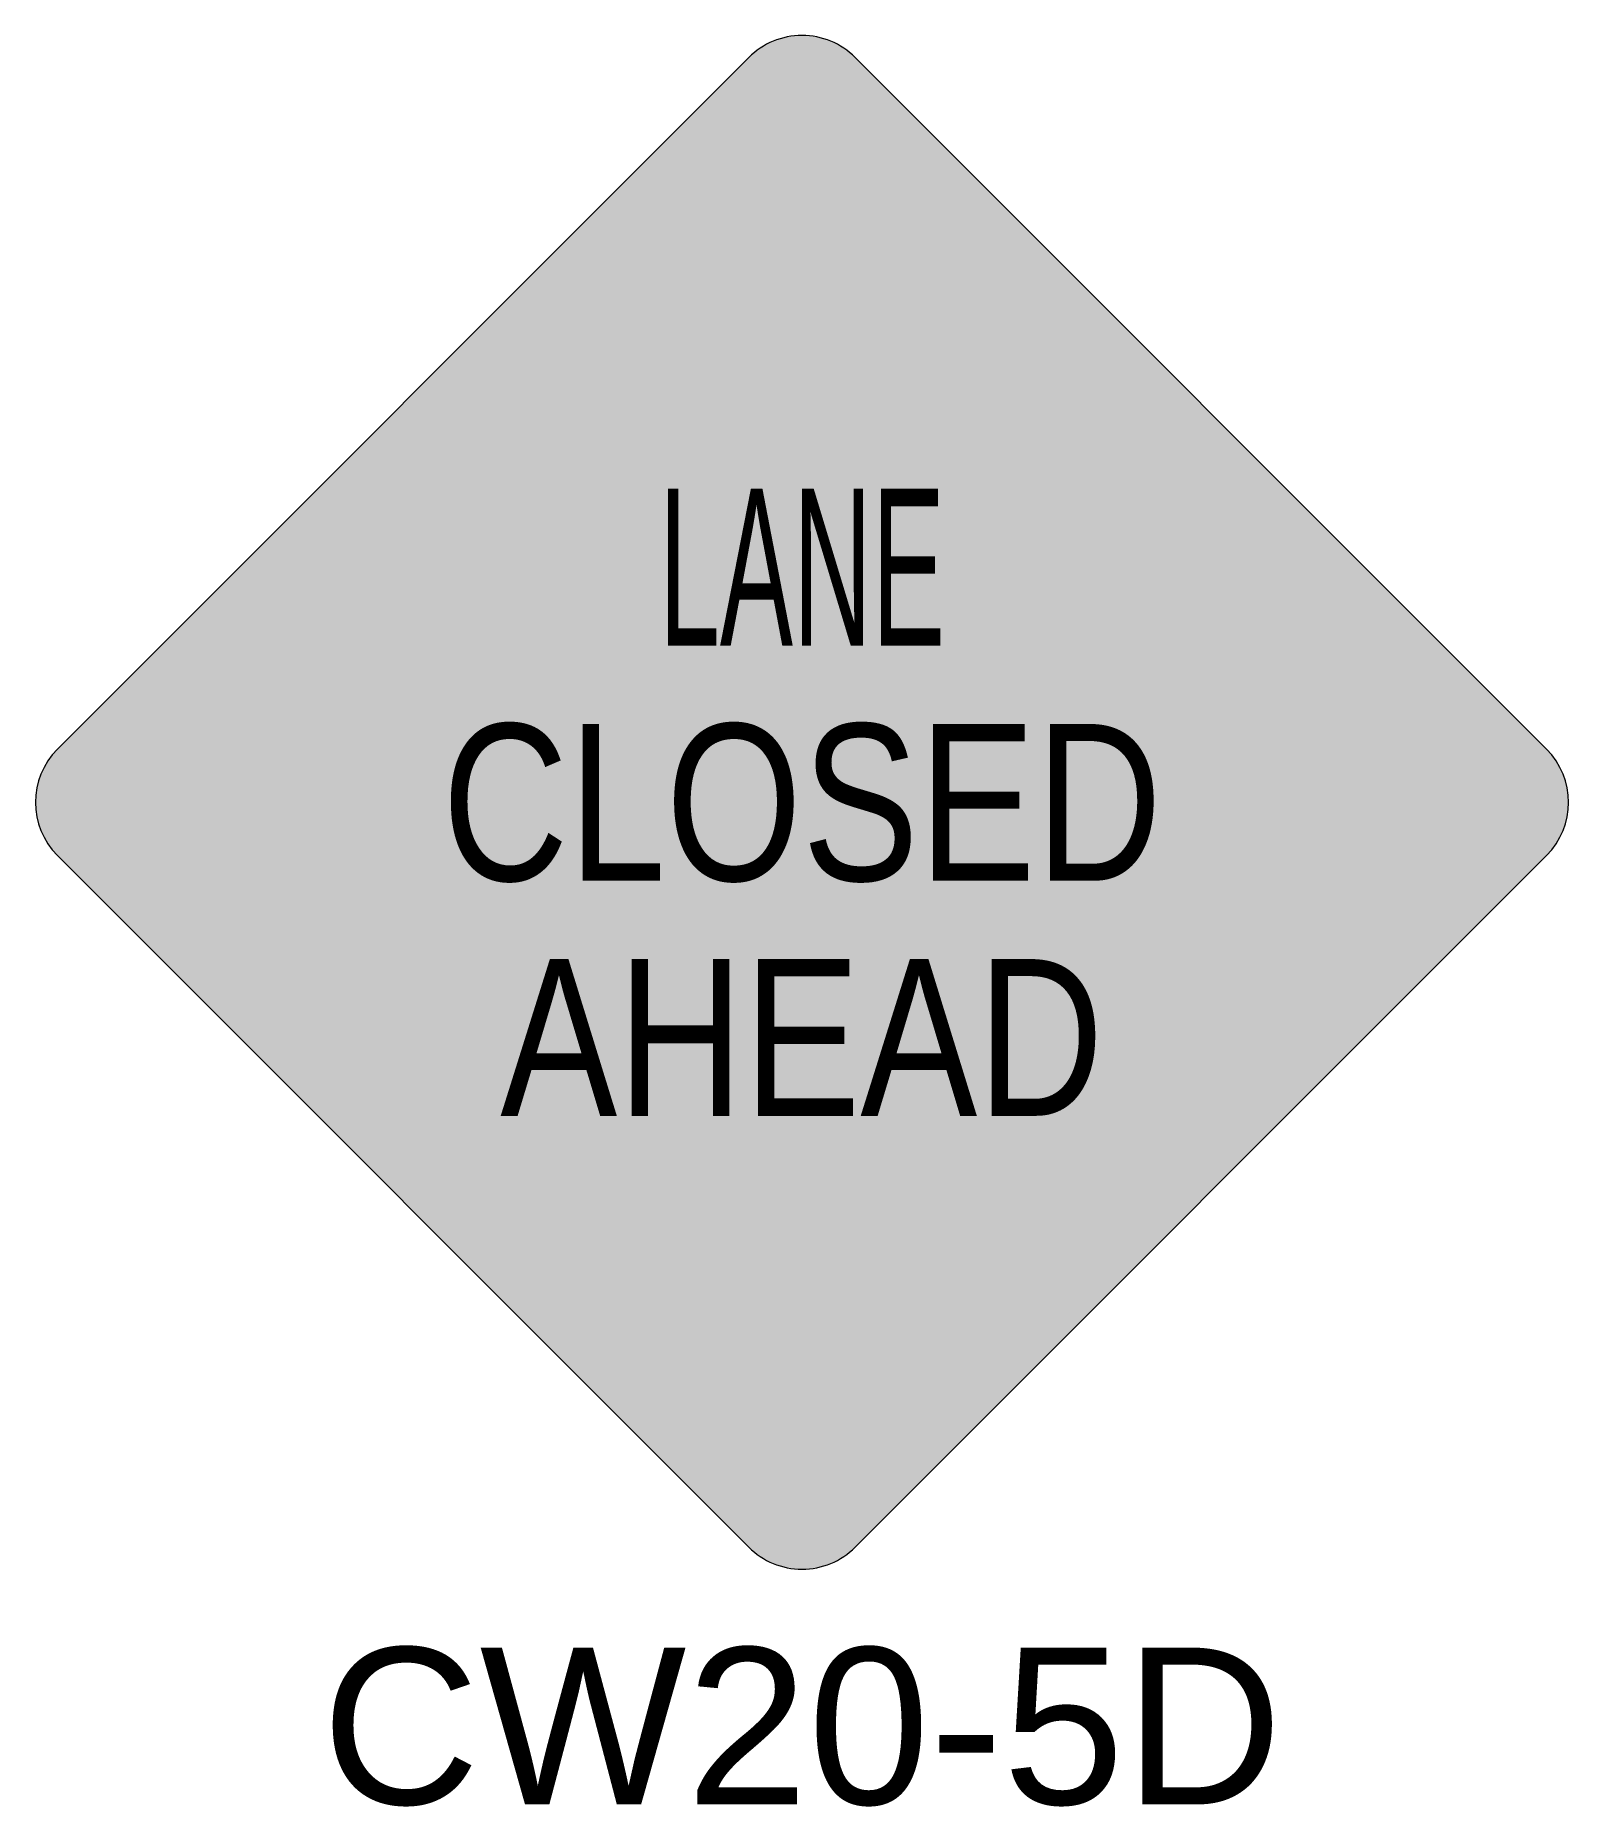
# Model space of a CAD drawing. Extents: x -0.49 to 0.49, y -0.64 to 0.49.
import ezdxf
from ezdxf.enums import TextEntityAlignment as Align

# ---------------------------------------------------------------- set-up
doc = ezdxf.new("R2010")
doc.units = 0
doc.header["$LTSCALE"] = 0.01
doc.header["$MEASUREMENT"] = 0
for name, color, linetype, lineweight in [('C-TRAF-CTRL-MTCD-IDEN', 7, 'Continuous', 20), ('C-TRAF-CTRL-MTCD-PATT-BLCK', 250, 'Continuous', 20), ('C-TRAF-CTRL-MTCD-PATT-ORNG', 30, 'Continuous', 20)]:
    doc.layers.add(name, color=color, linetype=linetype, lineweight=lineweight)
doc.styles.add('COA', font='arial.ttf')

msp = doc.modelspace()

# ---------------------------------------------------------------- hatches: boundary and pattern name
at = {"layer": 'C-TRAF-CTRL-MTCD-PATT-BLCK', "lineweight": 0}
h = msp.add_hatch(color=256, dxfattribs=at)
h.paths.add_polyline_path([(0.02545584408543659, -0.4666904755579622), (0.4666904755172318, -0.02545584410232507, 0.414213562373095), (0.4666904755410738, 0.02545584417648492), (0.02545584408543659, 0.4666904755844385, 0.414213562373095), (-0.0254558441456898, 0.4666904755844385), (-0.466690475601327, 0.0254558441288011, 0.414213562373095), (-0.466690475601327, -0.02545584410232507), (-0.0254558441456898, -0.4666904755579622, 0.414213562373095)])
h.paths.add_polyline_path([(0.0113137084656792, -0.4525483399382049), (0.4525483398974747, -0.01131370848256779, 0.414213562373095), (0.4525483399213164, 0.01131370855672763), (0.0113137084656792, 0.4525483399646808, 0.414213562373095), (-0.01131370852593241, 0.4525483399646808), (-0.4525483399815698, 0.01131370850904396, 0.414213562373095), (-0.4525483399815698, -0.01131370848256779), (-0.01131370852593241, -0.4525483399382049, 0.414213562373095)], flags=16)
at = {"layer": 'C-TRAF-CTRL-MTCD-PATT-ORNG', "lineweight": 0}
h = msp.add_hatch(color=256, dxfattribs=at)
h.dxf.hatch_style = 1
edge = h.paths.add_edge_path()
edge.add_line((-0.4751757568415279, 0.03394112538172969), (-0.03394112530378168, 0.4751757569433176))
edge.add_arc((1.844500044967389e-10, 0.4412346314563576), 0.04799999998676521, 44.99999999892668, 135.0000000010733, ccw=False)
edge.add_line((0.03394112567268192, 0.4751757569433177), (0.4751757570196932, 0.03394112559630647))
edge.add_arc((0.4412346315308258, 1.080748290860356e-10), 0.0479999999881139, -44.9999999994634, 44.999999999463284, ccw=False)
edge.add_line((0.4751757570196932, -0.03394112538015691), (0.033941125481947, -0.4751757569417449))
edge.add_arc((-6.284786024934874e-12, -0.4412346314535131), 0.04799999998766434, 225, 315, ccw=False)
edge.add_line((-0.03394112549451649, -0.4751757569417447), (-0.4751757568415279, -0.03394112559473345))
edge.add_arc((-0.4412346313526604, -1.065019006318835e-10), 0.04799999998811386, 135.0000000005366, 224.9999999994634, ccw=False)

# ---------------------------------------------------------------- linework, layer by layer
at = {"layer": 'C-TRAF-CTRL-MTCD-PATT-BLCK', "lineweight": 0, "flags": 128}
msp.add_lwpolyline([(0.03394112548113274, -0.4751757569420821), (0.4751757569129282, -0.03394112548644479, 0.414213562373095), (0.4751757569367699, 0.03394112553607392), (0.03394112548113274, 0.4751757569440274, 0.414213562373095), (-0.03394112549370231, 0.4751757569440274), (-0.4751757569493396, 0.03394112548839019, 0.414213562373095), (-0.4751757569493396, -0.03394112548644479), (-0.03394112549370231, -0.4751757569420821, 0.414213562373095)], format="xyb", close=True, dxfattribs=at)

# ---------------------------------------------------------------- texts
at = {"layer": 'C-TRAF-CTRL-MTCD-IDEN', "lineweight": 0, "style": 'COA'}
msp.add_text('CW20-5D', height=0.09999999998574781, dxfattribs=at).set_placement((-6.284794842391825e-12, -0.5392346314411777), align=Align.TOP_CENTER)
at = {"layer": 'C-TRAF-CTRL-MTCD-PATT-BLCK', "lineweight": 0, "style": 'COA', "width": 0.8}
for s, p in [('CLOSED', (-7.152266334742308e-11, -5.946532155576278e-12)), ('AHEAD', (0, -0.15))]:
    msp.add_text(s, height=0.09999999998569503, dxfattribs=at).set_placement(p, align=Align.MIDDLE_CENTER)
at = {"layer": 'C-TRAF-CTRL-MTCD-PATT-BLCK', "lineweight": 0, "style": 'COA', "width": 0.5, "flags": 8}
msp.add_attdef('LANE', text='RIGHT LANE', height=0.09999999998569503, dxfattribs=at).set_placement((0, 0.15), align=Align.MIDDLE_CENTER)

doc.saveas('drawing.dxf')
